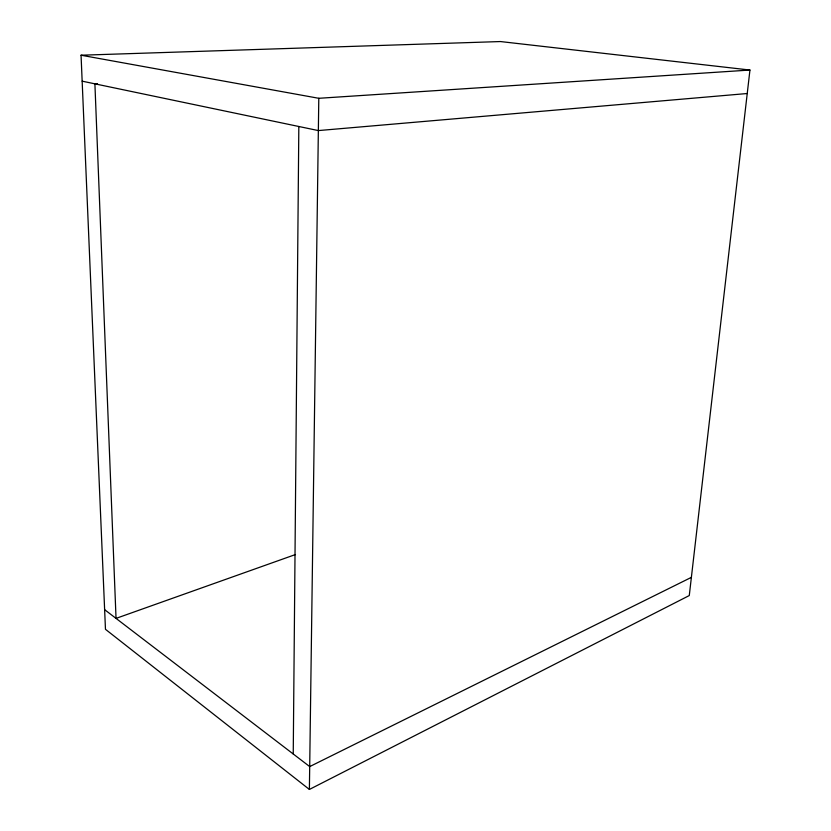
<?xml version="1.0" encoding="UTF-8"?>
<svg xmlns="http://www.w3.org/2000/svg" width="831" height="831" viewBox="0 0 831 831"><rect width="100%" height="100%" fill="white"/><g stroke="black" fill="none" stroke-linecap="round" stroke-linejoin="round"><path stroke-width="1.25" d="M293.239 753.987L298.828 126.499M309.392 789.45L318.792 98.297L81.054 55.22L105.464 629.306L309.392 789.45L689.283 595.547L749.946 70.043L500.428 41.55L81.054 55.22M691.392 577.358L309.703 766.587L104.633 609.663M295.472 554.537L116.039 618.389L94.9 83.838L97.497 83.713M747.246 93.519L318.356 130.581L82.155 81.168M318.792 98.297L749.946 70.043"/></g></svg>
